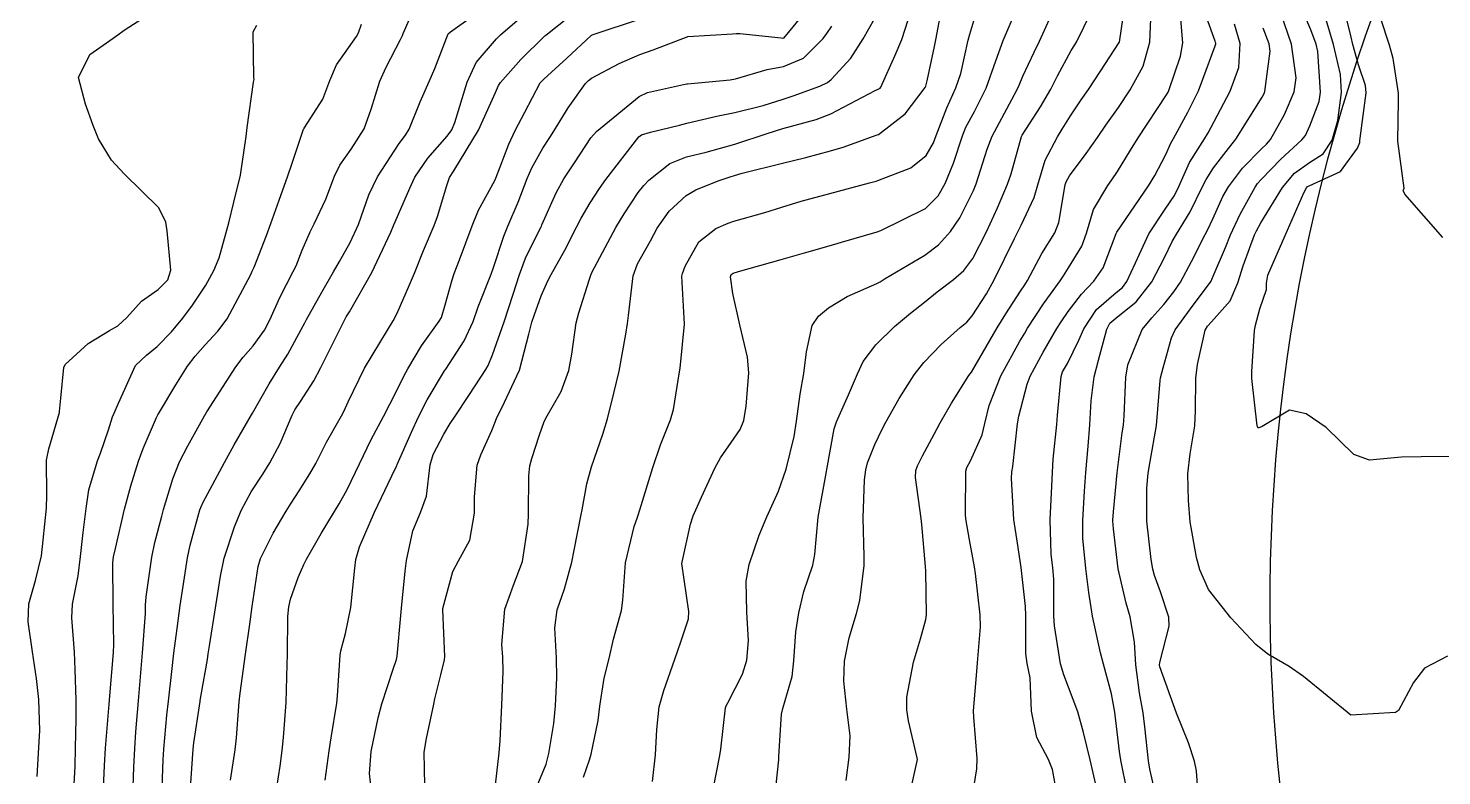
# Model space of a CAD drawing. Header units: metres. Extents: x 292545 to 299085, y 7450245 to 7463078.
# Drawn here: x 296048.3 to 296107.3, y 7458308 to 7458339.2 of the extents above; entities that cross this region are included whole.
import ezdxf

# ---------------------------------------------------------------- set-up
doc = ezdxf.new("R2010")
doc.units = ezdxf.units.M
for name, color, linetype in [('Curvas de Nivel 1m', 11, 'Continuous'), ('Curvas de Nivel 5m', 15, 'Continuous'), ('Vias Primárias', 230, 'Continuous')]:
    doc.layers.add(name, color=color, linetype=linetype)

msp = doc.modelspace()

# ---------------------------------------------------------------- linework, layer by layer
at = {"layer": 'Curvas de Nivel 1m', "flags": 128}
for points, elevation in [([(296082.459, 7458307.765), (296082.584, 7458308.739), (296082.614, 7458309.626), (296082.479, 7458310.74), (296082.36, 7458311.913), (296082.382, 7458312.742), (296082.577, 7458313.715), (296082.885, 7458314.737), (296083.02, 7458315.284), (296083.198, 7458316.734), (296083.202, 7458317.12), (296083.16, 7458318.735), (296083.214, 7458320.32), (296083.27, 7458320.734), (296083.347, 7458321.023), (296083.649, 7458321.792), (296083.952, 7458322.433), (296084.105, 7458322.723), (296084.667, 7458323.71), (296085.292, 7458324.706), (296085.688, 7458325.211), (296086.42, 7458325.969), (296087.215, 7458326.685), (296087.483, 7458326.905), (296087.71, 7458327.17), (296088.305, 7458328.09), (296088.632, 7458328.667), (296089.485, 7458330.389), (296089.607, 7458330.652), (296089.756, 7458330.947), (296090.3, 7458332.112), (296090.454, 7458332.643), (296090.765, 7458333.663), (296091.269, 7458334.635), (296091.472, 7458334.968), (296091.812, 7458335.516), (296092.26, 7458336.184), (296092.565, 7458336.623), (296093.07, 7458337.382), (296093.853, 7458338.583), (296093.862, 7458338.601), (296094.158, 7458340.606)], 683), ([(296091.357, 7458306.632), (296091.07, 7458308.218), (296090.901, 7458308.639), (296090.418, 7458309.562), (296090.184, 7458310.65), (296090.137, 7458312.048), (296090.009, 7458312.653), (296089.952, 7458313.059), (296089.958, 7458314.654), (296089.944, 7458315.032), (296089.759, 7458316.657), (296089.598, 7458317.67), (296089.456, 7458318.662), (296089.348, 7458320.373), (296089.373, 7458320.654), (296089.409, 7458320.881), (296089.604, 7458322.651), (296089.666, 7458322.974), (296090.011, 7458324.315), (296090.134, 7458324.645), (296090.681, 7458325.652), (296091.241, 7458326.635), (296091.421, 7458326.919), (296091.714, 7458327.347), (296092.273, 7458328.076), (296092.79, 7458328.619), (296093.18, 7458329.174), (296093.728, 7458330.61), (296093.735, 7458330.628), (296093.753, 7458330.66), (296095.066, 7458332.591), (296095.34, 7458333.026), (296095.793, 7458333.91), (296096.005, 7458334.373), (296096.11, 7458334.577), (296096.716, 7458335.669), (296097.154, 7458336.567), (296097.348, 7458337.047), (296097.851, 7458338.446), (296097.88, 7458338.532), (296097.882, 7458338.56), (296097.875, 7458338.582), (296097.854, 7458338.634), (296097.158, 7458340.567)], 686), ([(296107.641, 7458321.285), (296106.459, 7458321.275), (296105.641, 7458321.265), (296104.303, 7458321.144), (296103.642, 7458321.377), (296102.495, 7458322.502), (296101.661, 7458323.074), (296100.953, 7458323.231), (296099.812, 7458322.538), (296099.652, 7458322.469), (296099.621, 7458322.54), (296099.616, 7458322.577), (296099.391, 7458324.543), (296099.39, 7458324.839), (296099.492, 7458326.542), (296099.525, 7458326.723), (296099.717, 7458327.459), (296099.995, 7458328.27), (296099.993, 7458328.536), (296100.061, 7458328.86), (296100.774, 7458330.525), (296101.558, 7458332.301), (296101.671, 7458332.512), (296101.717, 7458332.567), (296101.774, 7458332.599), (296103.087, 7458333.193), (296103.798, 7458334.172), (296103.89, 7458334.4), (296103.899, 7458334.489), (296103.904, 7458334.589), (296104.159, 7458336.485), (296104.127, 7458336.786), (296103.835, 7458337.652), (296103.608, 7458338.492), (296103.537, 7458338.804), (296103.11, 7458340.498)], 692), ([(296052.669, 7458307.092), (296052.711, 7458308.317), (296052.752, 7458309.091), (296052.804, 7458309.79), (296052.914, 7458311.089), (296053.039, 7458312.589), (296053.081, 7458313.087), (296053.203, 7458314.729), (296053.21, 7458315.085), (296053.226, 7458315.427), (296053.465, 7458317.082), (296053.599, 7458317.701), (296053.888, 7458318.8), (296053.958, 7458319.077), (296054.338, 7458320.36), (296054.626, 7458321.07), (296054.968, 7458321.742), (296055.662, 7458322.992), (296055.688, 7458323.034), (296055.701, 7458323.059), (296055.764, 7458323.159), (296056.971, 7458325.041), (296057.287, 7458325.438), (296057.696, 7458325.909), (296058.17, 7458326.561), (296058.411, 7458327.023), (296058.812, 7458327.929), (296059.368, 7458329.014), (296059.489, 7458329.259), (296059.742, 7458329.907), (296060.078, 7458330.678), (296060.238, 7458331.005), (296060.728, 7458332.041), (296061.093, 7458332.997), (296061.317, 7458333.465), (296061.794, 7458334.125), (296062.328, 7458334.982), (296062.63, 7458335.797), (296062.985, 7458336.973), (296063.253, 7458337.548), (296063.849, 7458338.71), (296063.932, 7458338.879), (296063.963, 7458338.959), (296064.537, 7458340.283)], 669), ([(296064.87, 7458307.555), (296064.839, 7458308.947), (296064.933, 7458309.512), (296065.236, 7458310.943), (296065.288, 7458311.17), (296065.531, 7458312.172), (296065.684, 7458312.795), (296065.697, 7458312.938), (296065.614, 7458314.888), (296065.618, 7458314.939), (296066.033, 7458316.489), (296066.267, 7458316.933), (296066.737, 7458317.794), (296066.937, 7458318.927), (296066.942, 7458319.604), (296067.053, 7458320.926), (296067.206, 7458321.357), (296067.655, 7458322.378), (296067.809, 7458322.769), (296067.871, 7458322.917), (296068.082, 7458323.328), (296068.813, 7458324.903), (296069.2, 7458326.4), (296069.331, 7458326.896), (296069.423, 7458327.177), (296069.72, 7458327.996), (296069.992, 7458328.624), (296070.132, 7458328.886), (296070.714, 7458329.909), (296071.198, 7458330.876), (296071.384, 7458331.249), (296071.768, 7458331.89), (296072.156, 7458332.486), (296072.419, 7458332.86), (296073.801, 7458334.646), (296073.914, 7458334.727), (296074.286, 7458334.835), (296075.499, 7458335.13), (296075.807, 7458335.208), (296077.104, 7458335.513), (296077.811, 7458335.654), (296078.985, 7458335.953), (296079.817, 7458336.214), (296080.234, 7458336.351), (296081.352, 7458336.755), (296081.666, 7458336.911), (296081.827, 7458337.031), (296082.648, 7458337.931), (296083.163, 7458338.73), (296083.866, 7458339.99)], 676), ([(296069.478, 7458307.367), (296069.927, 7458308.447), (296070.046, 7458308.884), (296070.243, 7458310.146), (296070.315, 7458310.882), (296070.37, 7458312.042), (296070.361, 7458312.882), (296070.297, 7458314.141), (296070.383, 7458314.882), (296070.688, 7458315.767), (296070.995, 7458316.876), (296071.093, 7458317.38), (296071.393, 7458318.872), (296071.428, 7458319.058), (296071.626, 7458320.144), (296071.818, 7458320.867), (296072.295, 7458322.219), (296072.486, 7458322.858), (296072.757, 7458323.937), (296072.982, 7458324.851), (296073.253, 7458326.401), (296073.325, 7458326.846), (296073.371, 7458327.182), (296073.564, 7458328.843), (296073.738, 7458329.333), (296074.288, 7458330.294), (296074.567, 7458330.832), (296075.057, 7458331.534), (296075.773, 7458332.188), (296076.171, 7458332.422), (296077.105, 7458332.807), (296077.612, 7458332.975), (296077.785, 7458333.026), (296078.117, 7458333.126), (296079.791, 7458333.545), (296080.771, 7458333.777), (296081.792, 7458334.052), (296082.323, 7458334.214), (296083.753, 7458334.721), (296083.803, 7458334.744), (296084.92, 7458335.601), (296085.747, 7458336.701), (296085.771, 7458336.754), (296085.827, 7458336.984), (296086.138, 7458338.408), (296086.195, 7458338.697), (296086.466, 7458340.095)], 678), ([(296084.992, 7458306.707), (296085.425, 7458308.634), (296085.423, 7458308.701), (296085.059, 7458310.258), (296084.984, 7458310.708), (296084.986, 7458311.243), (296085.269, 7458312.704), (296085.553, 7458313.679), (296085.779, 7458314.48), (296085.803, 7458314.698), (296085.779, 7458316.5), (296085.77, 7458316.698), (296085.609, 7458318.457), (296085.584, 7458318.7), (296085.34, 7458320.415), (296085.354, 7458320.704), (296085.431, 7458320.908), (296085.642, 7458321.314), (296086.123, 7458322.228), (296086.373, 7458322.693), (296086.845, 7458323.514), (296087.576, 7458324.681), (296087.624, 7458324.74), (296087.684, 7458324.82), (296088.755, 7458326.664), (296089.114, 7458327.256), (296089.726, 7458328.19), (296089.912, 7458328.466), (296090.021, 7458328.647), (296090.621, 7458329.764), (296091.156, 7458330.636), (296091.329, 7458331.063), (296091.595, 7458332.632), (296091.638, 7458332.768), (296091.779, 7458333.009), (296092.47, 7458333.946), (296092.942, 7458334.619), (296093.295, 7458335.128), (296093.815, 7458335.867), (296094.301, 7458336.603), (296094.846, 7458337.587), (296095.132, 7458338.591), (296095.182, 7458339.906)], 684), ([(296107.548, 7458312.956), (296106.591, 7458312.454), (296106.138, 7458311.857), (296105.516, 7458310.687), (296105.386, 7458310.6), (296103.513, 7458310.49), (296101.537, 7458312.103), (296100.94, 7458312.519), (296100.057, 7458313.041), (296099.552, 7458313.444), (296098.511, 7458314.551), (296097.575, 7458315.733), (296097.222, 7458316.564), (296097.08, 7458317.076), (296096.81, 7458318.568), (296096.739, 7458319.452), (296096.715, 7458320.569), (296096.813, 7458321.4), (296097.007, 7458322.567), (296097.035, 7458323.201), (296097.053, 7458324.566), (296097.123, 7458325.131), (296097.443, 7458326.563), (296097.533, 7458326.734), (296097.708, 7458326.921), (296098.485, 7458327.789), (296098.799, 7458328.549), (296099.027, 7458329.261), (296099.498, 7458330.543), (296099.578, 7458330.719), (296099.758, 7458331.051), (296100.663, 7458332.527), (296101.167, 7458333.131), (296101.789, 7458333.572), (296102.361, 7458333.937), (296102.735, 7458334.501), (296102.981, 7458335.329), (296103.135, 7458336.497), (296103.088, 7458337.239), (296102.8, 7458338.5), (296102.335, 7458340.037)], 691), ([(296048.686, 7458307.933), (296048.746, 7458309.137), (296048.791, 7458309.85), (296048.756, 7458311.138), (296048.653, 7458312.017), (296048.489, 7458313.141), (296048.309, 7458314.388), (296048.33, 7458315.142), (296048.609, 7458316.108), (296048.864, 7458317.137), (296048.934, 7458317.802), (296049.071, 7458319.135), (296049.082, 7458319.672), (296049.064, 7458321.136), (296049.162, 7458321.613), (296049.609, 7458323.131), (296049.618, 7458323.176), (296049.669, 7458323.728), (296049.795, 7458325.015), (296049.849, 7458325.128), (296050.81, 7458326.005), (296051.705, 7458326.551), (296052.051, 7458326.753), (296052.422, 7458327.093), (296053.032, 7458327.775), (296053.725, 7458328.267), (296054.132, 7458328.673), (296054.261, 7458329.075), (296054.106, 7458330.72), (296054.049, 7458331.077), (296053.762, 7458331.68), (296052.315, 7458333.095), (296051.789, 7458333.674), (296051.243, 7458334.554), (296051.023, 7458335.112), (296050.705, 7458336.01), (296050.402, 7458337.121), (296050.876, 7458338.076), (296051.848, 7458338.764), (296052.051, 7458338.897), (296052.311, 7458339.095), (296053.25, 7458339.695)], 666), ([(296050.191, 7458307.123), (296050.264, 7458308.343), (296050.284, 7458309.122), (296050.304, 7458310.33), (296050.305, 7458311.122), (296050.265, 7458312.394), (296050.233, 7458313.123), (296050.129, 7458314.552), (296050.158, 7458315.124), (296050.397, 7458316.306), (296050.493, 7458317.121), (296050.601, 7458318.122), (296050.721, 7458319.119), (296050.836, 7458319.902), (296051.206, 7458321.114), (296051.325, 7458321.426), (296051.652, 7458322.402), (296051.822, 7458322.946), (296051.893, 7458323.107), (296052.082, 7458323.519), (296052.78, 7458325.094), (296053.248, 7458325.526), (296053.695, 7458325.879), (296054.282, 7458326.496), (296054.765, 7458327.069), (296055.17, 7458327.614), (296055.727, 7458328.453), (296056.062, 7458329.055), (296056.278, 7458329.592), (296056.683, 7458331.046), (296056.891, 7458331.918), (296057.163, 7458333.039), (296057.412, 7458334.649), (296057.448, 7458335.035), (296057.717, 7458336.926), (296057.733, 7458337.031), (296057.73, 7458337.126), (296057.697, 7458339.032), (296057.856, 7458339.308)], 667), ([(296051.436, 7458307.148), (296051.486, 7458308.385), (296051.53, 7458309.109), (296051.68, 7458310.949), (296051.695, 7458311.107), (296051.709, 7458311.291), (296051.862, 7458313.105), (296051.876, 7458313.435), (296051.86, 7458315.106), (296051.845, 7458316.85), (296051.869, 7458317.106), (296051.948, 7458317.456), (296052.328, 7458319.099), (296052.592, 7458320.065), (296052.907, 7458321.091), (296053.099, 7458321.631), (296053.66, 7458322.917), (296053.714, 7458323.027), (296053.742, 7458323.079), (296054.464, 7458324.283), (296054.955, 7458325.067), (296055.274, 7458325.479), (296055.696, 7458325.957), (296056.226, 7458326.532), (296056.612, 7458327.047), (296057.599, 7458328.899), (296057.661, 7458329.031), (296057.735, 7458329.198), (296058.258, 7458330.515), (296058.44, 7458331.023), (296058.785, 7458332.003), (296059.148, 7458333.016), (296059.308, 7458333.495), (296059.802, 7458334.959), (296059.82, 7458334.992), (296059.826, 7458335.01), (296060.601, 7458336.216), (296060.893, 7458336.999), (296061.177, 7458337.652), (296061.847, 7458338.599), (296062.009, 7458338.829), (296062.088, 7458338.986), (296062.225, 7458339.353)], 668), ([(296055.086, 7458307.455), (296055.191, 7458309.063), (296055.222, 7458309.338), (296055.48, 7458311.06), (296055.487, 7458311.096), (296055.526, 7458311.341), (296055.785, 7458312.813), (296055.824, 7458313.057), (296055.874, 7458313.383), (296056.145, 7458315.051), (296056.331, 7458316.3), (296056.491, 7458317.047), (296056.913, 7458318.348), (296057.195, 7458319.036), (296057.621, 7458319.822), (296058.101, 7458320.552), (296058.393, 7458321.022), (296058.824, 7458321.84), (296059.325, 7458323.013), (296059.441, 7458323.237), (296059.669, 7458323.593), (296060.232, 7458324.45), (296060.523, 7458325.002), (296060.91, 7458325.783), (296061.511, 7458326.992), (296061.581, 7458327.124), (296061.716, 7458327.339), (296062.651, 7458328.976), (296063.445, 7458330.659), (296063.572, 7458330.963), (296063.626, 7458331.091), (296063.76, 7458331.406), (296064.235, 7458332.496), (296064.443, 7458332.953), (296064.983, 7458333.756), (296065.8, 7458334.675), (296065.986, 7458334.937), (296066.118, 7458335.247), (296066.633, 7458336.928), (296067.006, 7458337.752), (296067.85, 7458338.74), (296067.937, 7458338.824), (296068.024, 7458338.908), (296069.005, 7458339.755)], 671), ([(296056.753, 7458307.774), (296056.949, 7458309.045), (296057.008, 7458309.537), (296057.12, 7458311.044), (296057.159, 7458311.412), (296057.371, 7458313.042), (296057.555, 7458314.286), (296057.66, 7458315.029), (296057.912, 7458316.703), (296058.007, 7458317.026), (296058.531, 7458318.093), (296059.076, 7458319.015), (296059.286, 7458319.343), (296059.621, 7458319.86), (296060.068, 7458320.566), (296060.31, 7458321.003), (296060.757, 7458321.888), (296061.392, 7458322.993), (296061.488, 7458323.168), (296061.669, 7458323.576), (296062.352, 7458324.98), (296063.304, 7458326.571), (296063.544, 7458326.962), (296063.708, 7458327.277), (296064.226, 7458328.455), (296064.427, 7458328.953), (296064.804, 7458329.888), (296065.251, 7458330.945), (296065.388, 7458331.315), (296065.778, 7458332.607), (296065.863, 7458332.858), (296065.896, 7458332.938), (296066.078, 7458333.228), (296067.106, 7458334.92), (296067.819, 7458336.487), (296067.943, 7458336.787), (296068.022, 7458336.908), (296068.867, 7458337.871), (296069.852, 7458338.834), (296069.88, 7458338.862), (296069.913, 7458338.889), (296070.994, 7458339.746)], 672), ([(296058.617, 7458307.023), (296058.82, 7458308.353), (296058.911, 7458309.019), (296058.965, 7458309.554), (296059.076, 7458311.017), (296059.123, 7458312.6), (296059.127, 7458313.016), (296059.147, 7458314.604), (296059.18, 7458315.014), (296059.25, 7458315.33), (296059.581, 7458316.235), (296059.816, 7458316.781), (296059.926, 7458317.007), (296060.53, 7458318.074), (296061.096, 7458318.995), (296061.29, 7458319.32), (296061.622, 7458319.911), (296062.139, 7458320.982), (296062.628, 7458321.996), (296063.141, 7458322.968), (296063.673, 7458323.994), (296063.991, 7458324.646), (296064.149, 7458324.955), (296064.723, 7458325.92), (296065.469, 7458326.942), (296065.553, 7458327.094), (296065.713, 7458327.624), (296065.998, 7458328.668), (296066.087, 7458328.935), (296066.313, 7458329.506), (296066.835, 7458330.924), (296067.108, 7458331.574), (296067.782, 7458332.819), (296067.812, 7458332.881), (296067.823, 7458332.91), (296068.372, 7458334.33), (296068.635, 7458334.902), (296069.033, 7458335.676), (296069.685, 7458336.891), (296069.744, 7458336.971), (296069.825, 7458337.048), (296070.788, 7458337.932), (296071.813, 7458338.87), (296071.836, 7458338.888), (296071.853, 7458338.897), (296071.897, 7458338.913), (296073.86, 7458339.569)], 673), ([(296060.701, 7458307.777), (296060.872, 7458308.996), (296060.952, 7458309.545), (296061.185, 7458310.993), (296061.22, 7458311.299), (296061.328, 7458312.992), (296061.358, 7458313.179), (296061.552, 7458313.901), (296061.774, 7458314.987), (296061.94, 7458316.633), (296061.982, 7458316.984), (296062.139, 7458317.522), (296062.764, 7458318.973), (296063.631, 7458320.77), (296063.691, 7458320.901), (296063.715, 7458320.959), (296064.306, 7458322.301), (296064.6, 7458322.951), (296064.957, 7458323.66), (296065.682, 7458324.864), (296065.713, 7458324.91), (296065.734, 7458324.939), (296066.508, 7458326.119), (296066.877, 7458326.928), (296067.093, 7458327.545), (296067.636, 7458328.911), (296067.736, 7458329.185), (296068.164, 7458330.491), (296068.329, 7458330.904), (296068.761, 7458331.907), (296069.134, 7458332.896), (296069.333, 7458333.349), (296069.796, 7458334.165), (296070.08, 7458334.607), (296070.253, 7458334.885), (296070.841, 7458335.851), (296071.574, 7458336.872), (296071.695, 7458337.001), (296071.826, 7458337.097), (296072.98, 7458337.709), (296073.842, 7458338.08), (296074.399, 7458338.28), (296075.813, 7458338.82), (296075.841, 7458338.832), (296077.71, 7458338.946), (296077.854, 7458338.954), (296078.013, 7458338.956), (296079.734, 7458338.772), (296079.853, 7458338.759), (296080.758, 7458339.867)], 674), ([(296067.777, 7458307.217), (296067.971, 7458308.913), (296068.013, 7458309.427), (296068.077, 7458310.912), (296068.135, 7458312.31), (296068.119, 7458312.911), (296068.08, 7458313.444), (296068.205, 7458314.91), (296068.566, 7458315.918), (296068.934, 7458316.9), (296069.179, 7458318.467), (296069.197, 7458318.896), (296069.212, 7458320.48), (296069.25, 7458320.896), (296069.329, 7458321.203), (296069.653, 7458322.201), (296069.834, 7458322.715), (296069.92, 7458322.887), (296070.55, 7458324.005), (296070.881, 7458324.878), (296070.998, 7458325.569), (296071.179, 7458326.875), (296071.29, 7458327.293), (296071.73, 7458328.661), (296071.777, 7458328.825), (296071.791, 7458328.869), (296071.835, 7458328.97), (296072.839, 7458330.854), (296073.183, 7458331.427), (296073.775, 7458332.31), (296074.003, 7458332.614), (296074.212, 7458332.836), (296075.096, 7458333.521), (296075.793, 7458333.8), (296076.604, 7458334.002), (296077.798, 7458334.33), (296079.158, 7458334.78), (296079.805, 7458334.986), (296081.197, 7458335.368), (296081.811, 7458335.606), (296083.669, 7458336.57), (296083.822, 7458336.647), (296083.865, 7458336.677), (296083.897, 7458336.719), (296084.501, 7458338.055), (296084.77, 7458338.711), (296085.046, 7458339.524)], 677), ([(296071.483, 7458307.896), (296071.734, 7458308.624), (296071.807, 7458308.867), (296072.098, 7458310.273), (296072.176, 7458310.863), (296072.354, 7458312.038), (296072.554, 7458312.86), (296072.745, 7458313.664), (296073.075, 7458314.855), (296073.135, 7458315.288), (296073.242, 7458316.845), (296073.608, 7458318.372), (296073.733, 7458318.717), (296073.774, 7458318.838), (296073.844, 7458319.067), (296074.384, 7458320.832), (296074.7, 7458321.777), (296075.113, 7458322.825), (296075.241, 7458323.25), (296075.499, 7458324.822), (296075.523, 7458324.983), (296075.703, 7458326.82), (296075.598, 7458328.821), (296075.62, 7458328.935), (296075.737, 7458329.241), (296076.299, 7458330.262), (296077.013, 7458330.807), (296077.523, 7458331.036), (296077.758, 7458331.122), (296079.056, 7458331.488), (296079.767, 7458331.708), (296080.578, 7458331.954), (296081.768, 7458332.278), (296083.432, 7458332.725), (296083.7, 7458332.795), (296083.774, 7458332.814), (296085.146, 7458333.342), (296085.79, 7458333.862), (296086.098, 7458334.397), (296086.208, 7458334.696), (296086.655, 7458335.851), (296087.034, 7458336.688), (296087.234, 7458337.284), (296087.55, 7458338.683), (296087.609, 7458338.929), (296087.864, 7458339.758)], 679), ([(296076.894, 7458307.391), (296077.181, 7458308.803), (296077.225, 7458309.073), (296077.409, 7458310.801), (296077.437, 7458310.878), (296077.516, 7458311.005), (296078.13, 7458312.195), (296078.31, 7458312.788), (296078.369, 7458313.606), (296078.306, 7458314.789), (296078.283, 7458316.089), (296078.406, 7458316.788), (296078.824, 7458318.001), (296079.135, 7458318.777), (296079.624, 7458319.849), (296079.943, 7458320.767), (296080.286, 7458322.131), (296080.381, 7458322.763), (296080.538, 7458323.898), (296080.691, 7458324.76), (296080.79, 7458325.661), (296081.033, 7458326.757), (296081.304, 7458327.159), (296081.714, 7458327.499), (296082.488, 7458327.976), (296083.73, 7458328.51), (296083.872, 7458328.587), (296084.077, 7458328.725), (296085.743, 7458329.701), (296086.313, 7458330.129), (296086.812, 7458330.689), (296087.191, 7458331.254), (296087.77, 7458332.402), (296087.878, 7458332.678), (296088.337, 7458334.129), (296088.551, 7458334.669), (296089.367, 7458336.205), (296089.604, 7458336.653), (296089.671, 7458336.806), (296089.831, 7458337.176), (296090.307, 7458338.184), (296090.522, 7458338.643), (296090.945, 7458339.557)], 681), ([(296079.476, 7458307.081), (296079.637, 7458308.623), (296079.648, 7458308.768), (296079.751, 7458310.528), (296079.802, 7458310.767), (296080.195, 7458312.101), (296080.269, 7458312.763), (296080.352, 7458313.965), (296080.476, 7458314.761), (296080.688, 7458315.647), (296081.057, 7458316.755), (296081.143, 7458317.201), (296081.29, 7458318.753), (296081.632, 7458320.664), (296081.648, 7458320.75), (296081.954, 7458322.452), (296082.046, 7458322.746), (296082.55, 7458323.865), (296082.922, 7458324.738), (296083.167, 7458325.256), (296083.695, 7458325.949), (296084.466, 7458326.719), (296085.141, 7458327.279), (296085.718, 7458327.732), (296086.252, 7458328.167), (296086.926, 7458328.688), (296087.364, 7458329.057), (296087.742, 7458329.559), (296088.308, 7458330.672), (296088.769, 7458331.671), (296089.188, 7458332.659), (296089.336, 7458333.1), (296089.774, 7458334.65), (296089.804, 7458334.715), (296090.563, 7458335.895), (296090.99, 7458336.638), (296091.273, 7458337.193), (296091.847, 7458338.248), (296091.992, 7458338.487), (296092.079, 7458338.628), (296092.67, 7458339.817)], 682), ([(296092.982, 7458307.111), (296092.635, 7458308.619), (296092.361, 7458309.764), (296092.126, 7458310.624), (296091.536, 7458312.176), (296091.395, 7458312.632), (296091.148, 7458314.225), (296091.128, 7458314.637), (296091.116, 7458316.174), (296091.078, 7458316.638), (296091.016, 7458317.214), (296090.975, 7458318.64), (296091.038, 7458320.05), (296091.066, 7458320.636), (296091.097, 7458321.179), (296091.249, 7458322.634), (296091.281, 7458323.019), (296091.421, 7458324.633), (296091.488, 7458324.829), (296091.688, 7458325.182), (296092.169, 7458326.154), (296092.369, 7458326.623), (296092.902, 7458327.432), (296093.726, 7458328.143), (296093.982, 7458328.353), (296094.171, 7458328.603), (296094.525, 7458329.383), (296095.09, 7458330.59), (296095.763, 7458331.62), (296096.152, 7458332.193), (296096.336, 7458332.574), (296096.785, 7458333.573), (296097.406, 7458334.564), (296097.558, 7458334.81), (296097.81, 7458335.281), (296098.481, 7458336.55), (296098.847, 7458337.536), (296098.902, 7458338.544), (296098.659, 7458339.346)], 687), ([(296095.474, 7458306.717), (296095.132, 7458308.228), (296095.073, 7458308.586), (296094.924, 7458310.005), (296094.853, 7458310.59), (296094.699, 7458311.419), (296094.538, 7458312.595), (296094.491, 7458313.535), (296094.313, 7458314.599), (296094.139, 7458315.172), (296093.81, 7458316.607), (296093.608, 7458318.277), (296093.591, 7458318.61), (296093.587, 7458318.636), (296093.617, 7458318.974), (296093.761, 7458320.608), (296093.979, 7458322.285), (296094.023, 7458322.605), (296094.051, 7458322.988), (296094.12, 7458324.603), (296094.211, 7458325.125), (296094.815, 7458326.593), (296095.215, 7458327.082), (296095.719, 7458327.641), (296096.133, 7458328.17), (296096.409, 7458328.573), (296096.87, 7458329.44), (296097.438, 7458330.563), (296097.545, 7458330.772), (296097.76, 7458331.223), (296098.182, 7458332.143), (296098.407, 7458332.554), (296098.999, 7458333.333), (296099.797, 7458334.144), (296099.996, 7458334.332), (296100.161, 7458334.526), (296100.753, 7458335.581), (296101.148, 7458336.517), (296101.237, 7458337.111), (296101.043, 7458338.518), (296100.615, 7458339.769)], 689), ([(296107.354, 7458330.444), (296105.771, 7458332.242), (296105.708, 7458332.397), (296105.737, 7458332.461), (296105.739, 7458332.495), (296105.484, 7458334.465), (296105.513, 7458336.158), (296105.513, 7458336.465), (296105.283, 7458337.914), (296105.132, 7458338.471), (296104.767, 7458339.569)], 693), ([(296094.179, 7458307.298), (296093.915, 7458308.604), (296093.861, 7458308.969), (296093.666, 7458310.608), (296093.525, 7458311.385), (296093.197, 7458312.613), (296093.067, 7458313.095), (296092.732, 7458314.618), (296092.586, 7458315.607), (296092.454, 7458316.621), (296092.338, 7458317.886), (296092.331, 7458318.623), (296092.401, 7458319.847), (296092.459, 7458320.622), (296092.55, 7458321.72), (296092.63, 7458322.62), (296092.68, 7458323.613), (296092.8, 7458324.619), (296092.987, 7458325.32), (296093.33, 7458326.614), (296093.463, 7458326.856), (296093.71, 7458327.066), (296094.565, 7458327.753), (296095.215, 7458328.588), (296095.743, 7458329.605), (296096.06, 7458330.267), (296096.239, 7458330.575), (296096.818, 7458331.514), (296097.328, 7458332.564), (296097.474, 7458332.866), (296097.785, 7458333.344), (296098.316, 7458334.033), (296098.719, 7458334.546), (296099.821, 7458336.3), (296099.899, 7458336.453), (296099.926, 7458336.529), (296100.153, 7458338.223), (296100.116, 7458338.527), (296099.859, 7458339.185)], 688)]:
    msp.add_lwpolyline(points, dxfattribs=dict(at, elevation=elevation))
at = {"layer": 'Curvas de Nivel 5m', "flags": 128}
for points, elevation in [([(296074.362, 7458307.717), (296074.496, 7458308.835), (296074.555, 7458309.885), (296074.644, 7458310.833), (296074.839, 7458311.514), (296075.295, 7458312.824), (296075.55, 7458313.545), (296075.869, 7458314.508), (296075.878, 7458314.817), (296075.593, 7458316.82), (296075.96, 7458318.465), (296076.067, 7458318.815), (296076.408, 7458319.599), (296076.975, 7458320.807), (296077.207, 7458321.236), (296077.649, 7458321.881), (296078.029, 7458322.422), (296078.176, 7458322.792), (296078.273, 7458323.395), (296078.39, 7458324.789), (296078.334, 7458325.435), (296078.012, 7458326.795), (296077.722, 7458328.093), (296077.617, 7458328.801), (296077.645, 7458328.89), (296077.734, 7458328.947), (296077.958, 7458329.02), (296079.74, 7458329.518), (296080.709, 7458329.795), (296081.746, 7458330.091), (296082.255, 7458330.238), (296083.752, 7458330.676), (296083.902, 7458330.728), (296085.762, 7458331.654), (296086.289, 7458332.173), (296086.588, 7458332.692), (296086.939, 7458333.536), (296087.308, 7458334.685), (296087.447, 7458335.043), (296087.813, 7458335.694), (296088.291, 7458336.673), (296088.695, 7458337.813), (296089.013, 7458338.663), (296089.843, 7458340.621)], 680), ([(296097.182, 7458306.564), (296097.083, 7458308.161), (296097, 7458308.565), (296096.736, 7458309.333), (296096.245, 7458310.573), (296095.542, 7458312.508), (296095.532, 7458312.58), (296095.544, 7458312.694), (296095.929, 7458314.207), (296095.924, 7458314.576), (296095.574, 7458315.639), (296095.317, 7458316.321), (296095.254, 7458316.585), (296095.187, 7458316.988), (296095.005, 7458318.589), (296095.008, 7458319.971), (296095.061, 7458320.589), (296095.142, 7458321.086), (296095.41, 7458322.584), (296095.561, 7458324.461), (296095.577, 7458324.582), (296095.687, 7458324.999), (296096.031, 7458326.245), (296096.184, 7458326.575), (296096.823, 7458327.462), (296097.653, 7458328.561), (296097.685, 7458328.609), (296097.735, 7458328.721), (296098.281, 7458330.021), (296098.497, 7458330.553), (296098.893, 7458331.417), (296099.523, 7458332.543), (296099.627, 7458332.69), (296099.778, 7458332.854), (296100.604, 7458333.709), (296101.476, 7458334.513), (296101.622, 7458334.694), (296101.809, 7458335.105), (296102.201, 7458336.124), (296102.249, 7458336.506), (296102.137, 7458338.21), (296102.072, 7458338.508), (296101.852, 7458339.115), (296101.246, 7458340.516)], 690), ([(296053.882, 7458307.076), (296053.944, 7458308.619), (296053.973, 7458309.075), (296054.099, 7458310.489), (296054.161, 7458311.074), (296054.3, 7458312.307), (296054.389, 7458313.072), (296054.519, 7458314.105), (296054.651, 7458315.069), (296054.769, 7458315.874), (296054.957, 7458317.066), (296055.073, 7458317.591), (296055.475, 7458319.061), (296055.51, 7458319.165), (296055.616, 7458319.389), (296056.499, 7458321.047), (296056.906, 7458321.779), (296057.626, 7458323.031), (296057.664, 7458323.097), (296058.369, 7458324.33), (296058.802, 7458325.019), (296059.144, 7458325.563), (296059.707, 7458326.596), (296059.85, 7458326.87), (296059.923, 7458327.008), (296060.57, 7458328.156), (296061.052, 7458328.997), (296061.297, 7458329.435), (296061.745, 7458330.223), (296062.092, 7458330.985), (296062.528, 7458332.222), (296062.885, 7458332.973), (296063.797, 7458334.364), (296064.052, 7458334.706), (296064.206, 7458334.956), (296064.664, 7458336.102), (296065.042, 7458336.948), (296065.287, 7458337.49), (296065.837, 7458338.94), (296065.941, 7458339.026), (296067.868, 7458340.42)], 670), ([(296087.66, 7458306.678), (296087.911, 7458308.254), (296087.917, 7458308.676), (296087.775, 7458310.412), (296087.769, 7458310.677), (296087.901, 7458312.313), (296087.934, 7458312.676), (296088.056, 7458314.177), (296088.049, 7458314.675), (296087.858, 7458316.4), (296087.809, 7458316.678), (296087.6, 7458317.805), (296087.45, 7458318.682), (296087.432, 7458318.864), (296087.442, 7458320.682), (296087.485, 7458320.832), (296087.639, 7458321.114), (296088.126, 7458322.203), (296088.246, 7458322.671), (296088.428, 7458323.426), (296088.909, 7458324.662), (296089.697, 7458326.104), (296089.904, 7458326.445), (296090.026, 7458326.647), (296090.688, 7458327.671), (296091.389, 7458328.633), (296091.528, 7458328.839), (296091.738, 7458329.166), (296092.291, 7458330.082), (296092.482, 7458330.623), (296092.78, 7458331.602), (296093.373, 7458332.614), (296093.545, 7458332.844), (296093.782, 7458333.2), (296094.317, 7458334.08), (296094.638, 7458334.597), (296095.821, 7458336.395), (296095.889, 7458336.513), (296095.92, 7458336.579), (296096.411, 7458338.007), (296096.512, 7458338.573), (296096.38, 7458340.063)], 685), ([(296062.675, 7458306.972), (296062.56, 7458308.05), (296062.626, 7458308.973), (296062.919, 7458310.381), (296063.069, 7458310.967), (296063.535, 7458312.414), (296063.68, 7458312.819), (296063.714, 7458312.958), (296063.867, 7458314.649), (296063.891, 7458314.957), (296064.04, 7458316.501), (296064.102, 7458316.955), (296064.366, 7458318.192), (296064.684, 7458318.949), (296064.929, 7458319.638), (296065.091, 7458320.945), (296065.209, 7458321.374), (296065.652, 7458322.22), (296065.925, 7458322.671), (296066.097, 7458322.936), (296066.722, 7458323.879), (296067.408, 7458324.923), (296067.508, 7458325.098), (296067.689, 7458325.531), (296068.171, 7458326.913), (296068.552, 7458328.07), (296068.815, 7458328.899), (296069.068, 7458329.569), (296069.724, 7458330.89), (296069.732, 7458330.911), (296069.754, 7458330.964), (296070.35, 7458332.309), (296070.673, 7458332.881), (296071.115, 7458333.551), (296071.8, 7458334.606), (296072.031, 7458334.867), (296073.818, 7458336.33), (296074.163, 7458336.493), (296075.667, 7458336.822), (296075.794, 7458336.85), (296075.823, 7458336.856), (296077.609, 7458337.02), (296077.827, 7458337.07), (296079.157, 7458337.457), (296079.835, 7458337.581), (296080.671, 7458337.931), (296081.492, 7458338.754), (296081.647, 7458338.96), (296081.858, 7458339.267)], 675)]:
    msp.add_lwpolyline(points, dxfattribs=dict(at, elevation=elevation))
at = {"layer": 'Vias Primárias', "elevation": 691.943}
msp.add_lwpolyline([(296092.058, 7458470.01, 0.102683), (296119.976, 7458408.083, -0.286616), (296127.274, 7458387.074, 0.029524), (296106.534, 7458344.863, 0.243181), (296109.886, 7458279.236, 0.136226), (296141.726, 7458251.143, 0.184308), (296194.944, 7458249.95, 0.0502), (296238.434, 7458278.791, 0.035232), (296258.116, 7458294.583, 0.255131)], format="xyb", dxfattribs=at)

doc.saveas('drawing.dxf')
